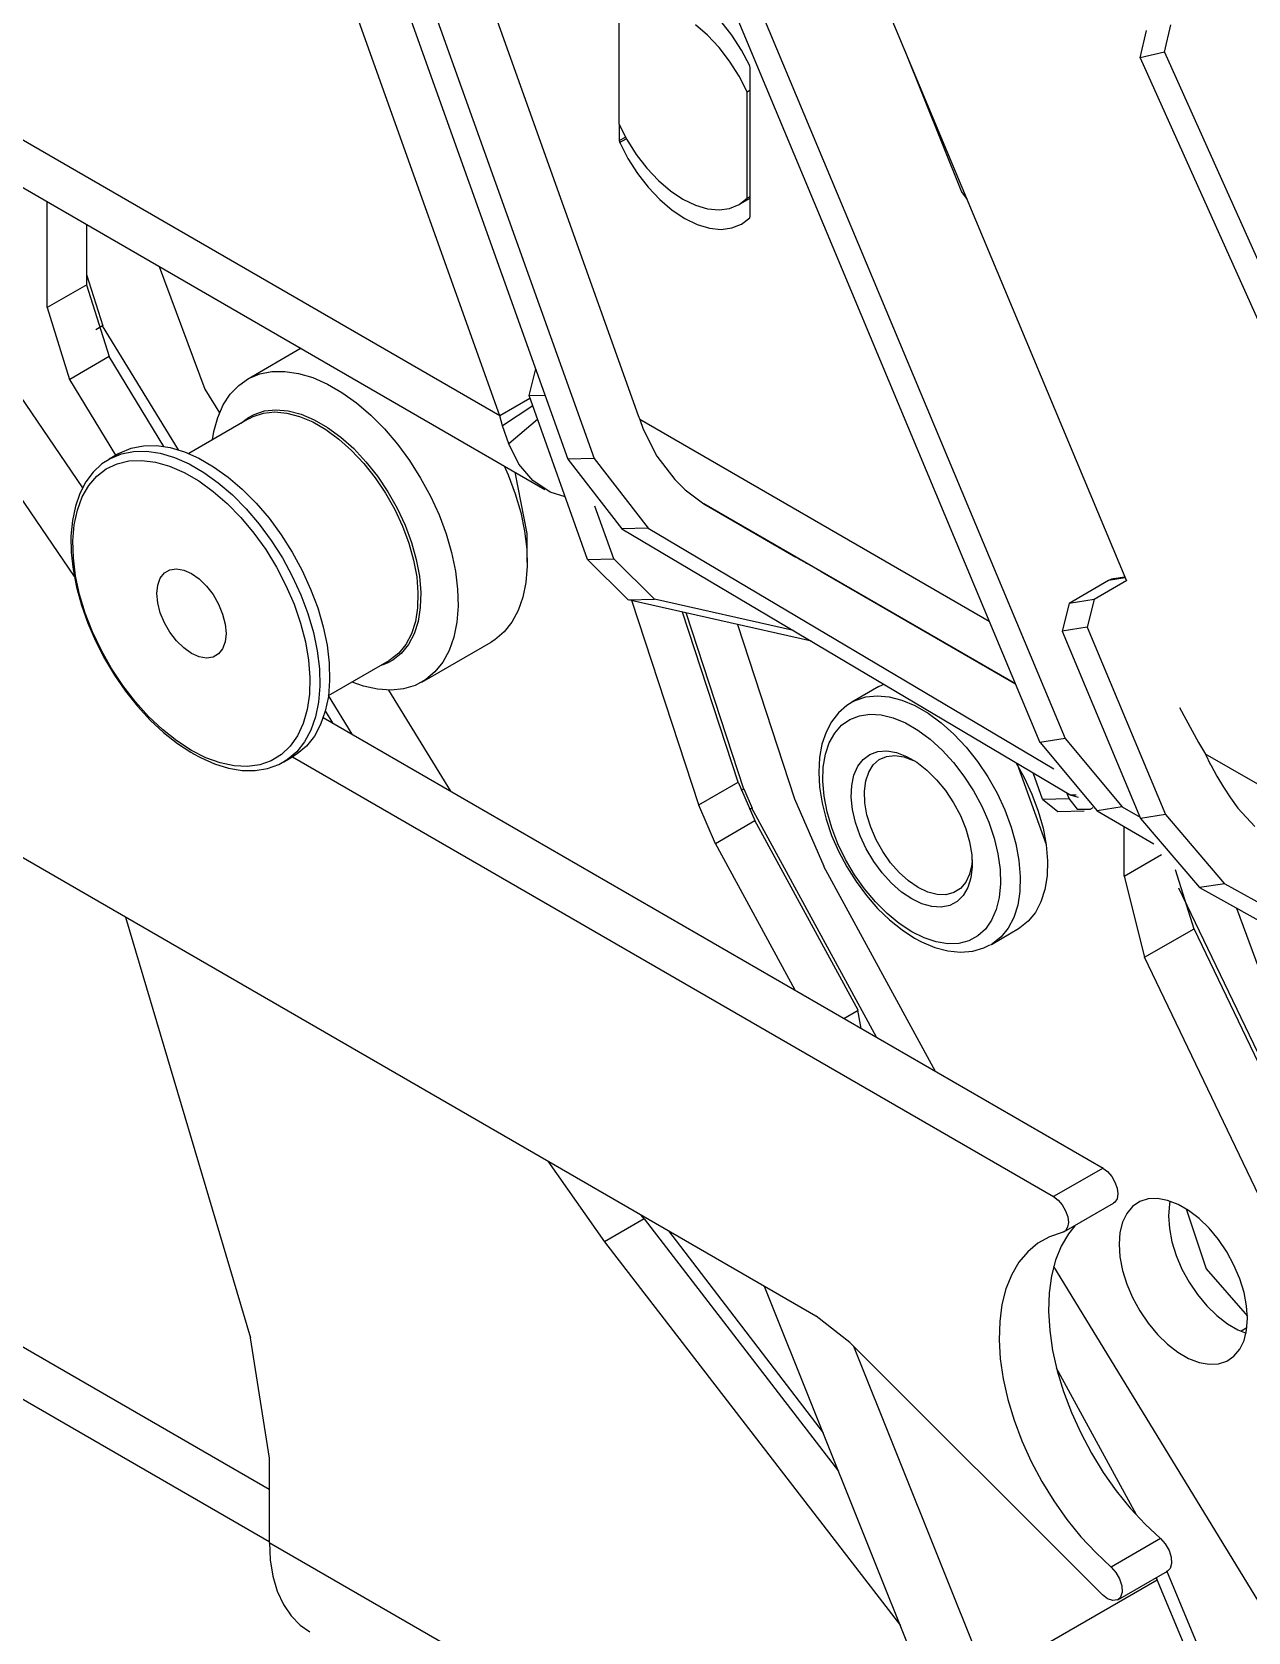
# Model space of a CAD drawing. Extents: x 0 to 258, y 0 to 184.
# Drawn here: x 198.14 to 206.84, y 68.9 to 80.35 of the extents above; entities that cross this region are included whole.
import ezdxf

# ---------------------------------------------------------------- set-up
doc = ezdxf.new("R2010")
doc.units = 0

msp = doc.modelspace()

# ---------------------------------------------------------------- linework, layer by layer
for p, q in [((199.83755, 69.921183), (163.796318, 90.729842)), ((163.510039, 90.522938), (199.83755, 69.548914)), ((199.6153, 83.889313), (201.975381, 77.291936)), ((199.803154, 83.893811), (202.163234, 77.296434)), ((200.329674, 83.615999), (202.478088, 77.604408)), ((202.430463, 82.25419), (205.354105, 75.264436)), ((202.61038, 82.2825), (205.534022, 75.292747)), ((204.036482, 81.049544), (205.97323, 76.422516)), ((201.488548, 77.601762), (200.477841, 80.424863)), ((202.340505, 80.451321), (202.340505, 79.689852)), ((202.974896, 80.324478), (202.88806, 80.398836)), ((203.149626, 80.324867), (203.072712, 80.423762)), ((206.115893, 80.359286), (206.070649, 80.162606)), ((206.289671, 80.399463), (206.244427, 80.202783)), ((203.05734, 80.237173), (202.974896, 80.324478)), ((203.133328, 80.139095), (203.05734, 80.237173)), ((203.218206, 80.217552), (203.149626, 80.324867)), ((203.200982, 80.03269), (203.133328, 80.139095)), ((203.276758, 80.104461), (203.218206, 80.217552)), ((204.38388, 80.220515), (204.792211, 79.20494)), ((206.24575, 80.202878), (206.071125, 80.162661)), ((206.071125, 80.162661), (209.36783, 72.822071)), ((206.24575, 80.202878), (209.542454, 72.862287)), ((201.488548, 77.601762), (197.302845, 80.018199)), ((203.258635, 79.920616), (203.200982, 80.03269)), ((203.280119, 80.090533), (203.276679, 80.10445)), ((203.279775, 79.029452), (203.279775, 80.09043)), ((203.258608, 79.920568), (203.279775, 79.933003)), ((203.258608, 79.159098), (203.258608, 79.920568)), ((202.339367, 79.689735), (202.396994, 79.57766)), ((202.343151, 79.681385), (202.343151, 79.57026)), ((202.343151, 79.57026), (202.38813, 79.59566)), ((202.343151, 79.57026), (202.34659, 79.556343)), ((202.345797, 79.556237), (202.393422, 79.583489)), ((202.346511, 79.556332), (202.405063, 79.443244)), ((202.396994, 79.57766), (202.464647, 79.471256)), ((202.405063, 79.443244), (202.473643, 79.335927)), ((202.464647, 79.471256), (202.540662, 79.373177)), ((197.879636, 79.346687), (201.811339, 77.075507)), ((202.473643, 79.335927), (202.550558, 79.237034)), ((202.540662, 79.373177), (202.62308, 79.285873)), ((202.550558, 79.237034), (202.633901, 79.148999)), ((202.62308, 79.285873), (202.709916, 79.211515)), ((202.709916, 79.211515), (202.798974, 79.15196)), ((198.247406, 78.376726), (198.247406, 79.133963)), ((202.633901, 79.148999), (202.721637, 79.073998)), ((202.798974, 79.15196), (202.888007, 79.108692)), ((202.888007, 79.108692), (202.974843, 79.08279)), ((203.133275, 79.085224), (203.200955, 79.113494)), ((203.197754, 79.112267), (203.279775, 79.159098)), ((203.200955, 79.113494), (203.258582, 79.159013)), ((203.258608, 79.159098), (203.279775, 79.171533)), ((204.793189, 79.204871), (204.832877, 79.149308)), ((202.721637, 79.073998), (202.811595, 79.013879)), ((202.811595, 79.013879), (202.901553, 78.970125)), ((202.974843, 79.08279), (203.057287, 79.074905)), ((203.057287, 79.074905), (203.133275, 79.085224)), ((203.218153, 78.973808), (203.276706, 79.01929)), ((203.276706, 79.019295), (203.280145, 79.029349)), ((198.53051, 78.539974), (198.53051, 78.970715)), ((202.901553, 78.970125), (202.989289, 78.943825)), ((202.989289, 78.943825), (203.072659, 78.935597)), ((203.072659, 78.935597), (203.149573, 78.945677)), ((203.149573, 78.945677), (203.218153, 78.973808)), ((199.049066, 78.671178), (199.376937, 77.791987)), ((198.53051, 78.539974), (198.247406, 78.376726)), ((198.530378, 78.611956), (198.645048, 78.244736)), ((198.530378, 78.54004), (198.690927, 78.025934)), ((198.247538, 78.376758), (198.408087, 77.862652)), ((197.742053, 78.199985), (198.501406, 77.085826)), ((198.644281, 78.244699), (198.596656, 78.216653)), ((199.186676, 77.35914), (198.644281, 78.244699)), ((200.065091, 78.084626), (199.681446, 77.862641)), ((197.387511, 77.995727), (198.440552, 76.452943)), ((198.691905, 78.025889), (198.408802, 77.862641)), ((199.083488, 77.383217), (198.691905, 78.025889)), ((198.73953, 77.319717), (198.408802, 77.862641)), ((199.619322, 77.819533), (199.690018, 77.867946)), ((199.690018, 77.867946), (199.769367, 77.901091)), ((199.769367, 77.901091), (199.856229, 77.9185)), ((199.856229, 77.9185), (199.949389, 77.919823)), ((199.949389, 77.919823), (200.047549, 77.905244)), ((200.047549, 77.905244), (200.149361, 77.874878)), ((200.149361, 77.874878), (200.253342, 77.829145)), ((201.743156, 77.938383), (201.696351, 77.746997)), ((199.377175, 77.791998), (199.480363, 77.6224)), ((199.507721, 77.679817), (199.558283, 77.756528)), ((199.558283, 77.756528), (199.619322, 77.819533)), ((200.253342, 77.829145), (200.358064, 77.768683)), ((200.358064, 77.768683), (200.462045, 77.694343)), ((201.70286, 77.726646), (201.488548, 77.601762)), ((201.697568, 77.747019), (201.811339, 77.749664)), ((202.11561, 76.574387), (201.697568, 77.747019)), ((199.468351, 77.590478), (199.507721, 77.679817)), ((199.687955, 77.589272), (199.728648, 77.611814)), ((199.721133, 77.595944), (199.79527, 77.620736)), ((199.728648, 77.611814), (199.803525, 77.63687)), ((199.79527, 77.620736), (199.876549, 77.629388)), ((199.803525, 77.63687), (199.885625, 77.645628)), ((199.876549, 77.629388), (199.963518, 77.621768)), ((199.885625, 77.645628), (199.97344, 77.637928)), ((199.963518, 77.621768), (200.054614, 77.597982)), ((199.97344, 77.637928), (200.065462, 77.613904)), ((200.065462, 77.613904), (200.160024, 77.574)), ((200.462045, 77.694343), (200.563857, 77.607168)), ((200.563857, 77.607168), (200.662017, 77.508383)), ((201.724027, 77.672406), (201.507069, 77.529267)), ((199.694675, 77.582713), (199.260759, 77.332152)), ((199.440728, 77.489765), (199.468351, 77.590478)), ((199.636837, 77.548729), (199.662237, 77.570928)), ((199.662237, 77.570928), (199.687902, 77.58929)), ((199.695469, 77.582583), (199.721133, 77.595944)), ((200.054614, 77.597982), (200.14825, 77.558471)), ((200.14825, 77.558471), (200.242706, 77.503936)), ((200.160024, 77.574), (200.255432, 77.518919)), ((200.242706, 77.503936), (200.336315, 77.435348)), ((200.255432, 77.518919), (200.349968, 77.449646)), ((200.662017, 77.508383), (200.755177, 77.399372)), ((201.507069, 77.529267), (201.488548, 77.601762)), ((201.552048, 77.402267), (201.507069, 77.529267)), ((201.758422, 77.575833), (201.552048, 77.402267)), ((202.479358, 77.604292), (202.490206, 77.575995)), ((202.491317, 77.576098), (202.51513, 77.507306)), ((204.991627, 76.13121), (202.491317, 77.576098)), ((202.514204, 77.507219), (202.613105, 77.314118)), ((198.850073, 77.370416), (198.936936, 77.387826)), ((198.936936, 77.387826), (199.030095, 77.389149)), ((199.030095, 77.389149), (199.128282, 77.37457)), ((199.430674, 77.429715), (199.440728, 77.489765)), ((200.336315, 77.435348), (200.427411, 77.353933)), ((200.349968, 77.449646), (200.44199, 77.367416)), ((200.755177, 77.399372), (200.842039, 77.28167)), ((201.624835, 77.255675), (201.551677, 77.402227)), ((198.691747, 77.289981), (198.640047, 77.257188)), ((198.690874, 77.291309), (198.700134, 77.296468)), ((198.760697, 77.332152), (198.691905, 77.291142)), ((198.700134, 77.296468), (198.779456, 77.329612)), ((198.748103, 77.25876), (198.833378, 77.279238)), ((198.761464, 77.332062), (198.770725, 77.337275)), ((198.770725, 77.337275), (198.850073, 77.370416)), ((198.779456, 77.329612), (198.866319, 77.347022)), ((198.833378, 77.279238), (198.925426, 77.283181)), ((198.866319, 77.347022), (198.959505, 77.348345)), ((198.925426, 77.283181), (199.022846, 77.270507)), ((198.959505, 77.348345), (199.057665, 77.333766)), ((199.022846, 77.270507), (199.124155, 77.241437)), ((199.057665, 77.333766), (199.15945, 77.3034)), ((199.128282, 77.37457), (199.230067, 77.344204)), ((199.15945, 77.3034), (199.263458, 77.257664)), ((199.230067, 77.344204), (199.334048, 77.298468)), ((199.334048, 77.298468), (199.43877, 77.238008)), ((200.427411, 77.353933), (200.51438, 77.261141)), ((200.44199, 77.367416), (200.529805, 77.273698)), ((200.51438, 77.261141), (200.59566, 77.158634)), ((200.529805, 77.273698), (200.611905, 77.170164)), ((200.842039, 77.28167), (200.921361, 77.156924)), ((201.974375, 77.291917), (202.362016, 76.793215)), ((202.163234, 77.296434), (201.975381, 77.291936)), ((202.162547, 77.296389), (202.550161, 76.797687)), ((202.613105, 77.314118), (202.740502, 77.146743)), ((198.577632, 77.19903), (198.524768, 77.128746)), ((198.545221, 77.102447), (198.602926, 77.169693)), ((198.640047, 77.257188), (198.577632, 77.19903)), ((198.602926, 77.169693), (198.670898, 77.222062)), ((198.670898, 77.222062), (198.748103, 77.25876)), ((199.124155, 77.241437), (199.227845, 77.196403)), ((199.227845, 77.196403), (199.332329, 77.136086)), ((199.263458, 77.257664), (199.36818, 77.197202)), ((199.36818, 77.197202), (199.472161, 77.122862)), ((199.43877, 77.238008), (199.542778, 77.163666)), ((199.542778, 77.163666), (199.644563, 77.076494)), ((200.59566, 77.158634), (200.669769, 77.048234)), ((200.611905, 77.170164), (200.686755, 77.058664)), ((200.921361, 77.156924), (200.992058, 77.02689)), ((201.519451, 77.244917), (201.548079, 77.179245)), ((201.548079, 77.179245), (201.598614, 77.044154)), ((201.684524, 76.759759), (201.59872, 77.199149)), ((201.724953, 77.139025), (201.624835, 77.255675)), ((202.740025, 77.14668), (202.814109, 77.073126)), ((198.481853, 77.046927), (198.449415, 76.954323)), ((198.524768, 77.128746), (198.481853, 77.046927)), ((198.498654, 77.021341), (198.545221, 77.102447)), ((199.332329, 77.136086), (199.435992, 77.061402)), ((199.435992, 77.061402), (199.537328, 76.973484)), ((199.472161, 77.122862), (199.573946, 77.03569)), ((199.573946, 77.03569), (199.672133, 76.936902)), ((199.644563, 77.076494), (199.742723, 76.977706)), ((200.669769, 77.048234), (200.735439, 76.931915)), ((200.686755, 77.058664), (200.753086, 76.941181)), ((201.598614, 77.044154), (201.637984, 76.909367)), ((201.848936, 77.056534), (201.724953, 77.139025)), ((201.955352, 77.022839), (201.848936, 77.056534)), ((202.814109, 77.073126), (202.949046, 76.972849)), ((198.449415, 76.954323), (198.427984, 76.852016)), ((198.441689, 76.822666), (198.463914, 76.927608)), ((198.463914, 76.927608), (198.498654, 77.021341)), ((199.537328, 76.973484), (199.634721, 76.873659)), ((199.672133, 76.936902), (199.765292, 76.827894)), ((199.742723, 76.977706), (199.835883, 76.868698)), ((200.735439, 76.931915), (200.791477, 76.811755)), ((200.753086, 76.941181), (200.809681, 76.819817)), ((200.992058, 77.02689), (201.053097, 76.893389)), ((202.303463, 76.578885), (202.168526, 76.954592)), ((202.949046, 76.972849), (203.607858, 76.591849)), ((205.179481, 75.685123), (202.949046, 76.972849)), ((198.427984, 76.852016), (198.41793, 76.741384)), ((198.432164, 76.70811), (198.441689, 76.822666)), ((199.634721, 76.873659), (199.726769, 76.763447)), ((199.765292, 76.827894), (199.852128, 76.710192)), ((199.835883, 76.868698), (199.922746, 76.750996)), ((200.791477, 76.811755), (200.836853, 76.689893)), ((200.809681, 76.819817), (200.855533, 76.696735)), ((201.053097, 76.893389), (201.103659, 76.758298)), ((201.637984, 76.909367), (201.66558, 76.776779)), ((198.41793, 76.741384), (198.420576, 76.62397)), ((198.435339, 76.585671), (198.432164, 76.70811)), ((199.726769, 76.763447), (199.812044, 76.644514)), ((199.852128, 76.710192), (199.931477, 76.585446)), ((199.922746, 76.750996), (200.002068, 76.62625)), ((200.836853, 76.689893), (200.870799, 76.568505)), ((200.855533, 76.696735), (200.889796, 76.574135)), ((201.103659, 76.758298), (201.143002, 76.623512)), ((201.66558, 76.776779), (201.680926, 76.64825)), ((201.684339, 76.555601), (201.684339, 76.759859)), ((202.549526, 76.797695), (202.361672, 76.793197)), ((202.361672, 76.793197), (205.576355, 74.887141)), ((202.549526, 76.797695), (205.454647, 75.075259)), ((198.420576, 76.62397), (198.43354, 76.501391)), ((198.451479, 76.457211), (198.435339, 76.585671)), ((199.812044, 76.644514), (199.889249, 76.518668)), ((199.931477, 76.585446), (200.002147, 76.455412)), ((200.002068, 76.62625), (200.072764, 76.496216)), ((201.143002, 76.623512), (201.170598, 76.490924)), ((201.680926, 76.64825), (201.684101, 76.525584)), ((202.11561, 76.574387), (202.303463, 76.578885)), ((202.303966, 76.578758), (202.594372, 76.290542)), ((203.608678, 76.591892), (203.620055, 76.585383)), ((203.620055, 76.585383), (203.631167, 76.57898)), ((203.631167, 76.57898), (203.642015, 76.572709)), ((198.43354, 76.501391), (198.457617, 76.375246)), ((199.057639, 76.441005), (199.08714, 76.478168)), ((199.08714, 76.478168), (199.126324, 76.50079)), ((199.126324, 76.50079), (199.173261, 76.507749)), ((199.173261, 76.507749), (199.225569, 76.498674)), ((199.225569, 76.498674), (199.280629, 76.474041)), ((199.280629, 76.474041), (199.335715, 76.435081)), ((199.889249, 76.518668), (199.957194, 76.387811)), ((200.072764, 76.496216), (200.133803, 76.362715)), ((200.870799, 76.568505), (200.89276, 76.44976)), ((200.889796, 76.574135), (200.912021, 76.454203)), ((201.170598, 76.490924), (201.185944, 76.362395)), ((201.684101, 76.525584), (201.674841, 76.410501)), ((202.115795, 76.574286), (202.406201, 76.286068)), ((203.642015, 76.572709), (203.652599, 76.566544)), ((203.652599, 76.566544), (203.663182, 76.560512)), ((203.663182, 76.560512), (203.673501, 76.554585)), ((203.673501, 76.554585), (203.683555, 76.548791)), ((203.683555, 76.548791), (203.693344, 76.543129)), ((203.692524, 76.543166), (203.75867, 76.505331)), ((203.758749, 76.505235), (203.762453, 76.503119)), ((203.762453, 76.503119), (203.766158, 76.501002)), ((203.766158, 76.501002), (203.769862, 76.498885)), ((203.769862, 76.498885), (203.773566, 76.496769)), ((203.773566, 76.496769), (203.77727, 76.494652)), ((203.77727, 76.494652), (203.780974, 76.492535)), ((203.780974, 76.492535), (203.784678, 76.490419)), ((203.784678, 76.490419), (203.788383, 76.488302)), ((203.787774, 76.488133), (205.179481, 75.685123)), ((198.480054, 76.324671), (198.451479, 76.457211)), ((198.457617, 76.375246), (198.492542, 76.247111)), ((199.033032, 76.331158), (199.039382, 76.391168)), ((199.039382, 76.391168), (199.057639, 76.441005)), ((199.335715, 76.435081), (199.388023, 76.383744)), ((199.388023, 76.383744), (199.434934, 76.322604)), ((199.957194, 76.387811), (200.0149, 76.253932)), ((200.002147, 76.455412), (200.063186, 76.321911)), ((200.133803, 76.362715), (200.184365, 76.227624)), ((200.89276, 76.44976), (200.902285, 76.335773)), ((200.912021, 76.454203), (200.921546, 76.339075)), ((201.185944, 76.362395), (201.189119, 76.239729)), ((201.674841, 76.410501), (201.653145, 76.304621)), ((205.84623, 76.423045), (205.563126, 76.259798)), ((205.975875, 76.422781), (205.743042, 76.288108)), ((205.867687, 76.432324), (205.845992, 76.422984)), ((205.965292, 76.441831), (205.84623, 76.423045)), ((205.879329, 76.43497), (205.867687, 76.432324)), ((205.962646, 76.448181), (205.880626, 76.434951)), ((198.520773, 76.190064), (198.480054, 76.324671)), ((198.492542, 76.247111), (198.537839, 76.118574)), ((199.039118, 76.263983), (199.033032, 76.331158)), ((199.057374, 76.193014), (199.039118, 76.263983)), ((199.434934, 76.322604), (199.474119, 76.254731)), ((199.474119, 76.254731), (199.503593, 76.183521)), ((200.0149, 76.253932), (200.061466, 76.119055)), ((200.063186, 76.321911), (200.113748, 76.18682)), ((200.902285, 76.335773), (200.89911, 76.228582)), ((200.921546, 76.339075), (200.918371, 76.230812)), ((201.189119, 76.239729), (201.179859, 76.124649)), ((201.653145, 76.304621), (201.619596, 76.209426)), ((202.406651, 76.285991), (202.594505, 76.290489)), ((203.718982, 75.988865), (202.406651, 76.285991)), ((202.912004, 74.818349), (202.433109, 76.28017)), ((203.589337, 76.065064), (202.594505, 76.290489)), ((205.562967, 76.259734), (205.513887, 76.062302)), ((205.743042, 76.288108), (205.563126, 76.259798)), ((205.741878, 76.288055), (205.692798, 76.090623)), ((198.573002, 76.055431), (198.520773, 76.190064)), ((198.537839, 76.118574), (198.592819, 75.991211)), ((199.086849, 76.121804), (199.057374, 76.193014)), ((199.126033, 76.053928), (199.086849, 76.121804)), ((199.503593, 76.183521), (199.521849, 76.112549)), ((200.061466, 76.119055), (200.09618, 75.985229)), ((200.113748, 76.18682), (200.153118, 76.052034)), ((200.184365, 76.227624), (200.223709, 76.092838)), ((200.883499, 76.130096), (200.855507, 76.042077)), ((200.902496, 76.131342), (200.874239, 76.042443)), ((200.89911, 76.228582), (200.883499, 76.130096)), ((200.918371, 76.230812), (200.902496, 76.131342)), ((201.179859, 76.124649), (201.158163, 76.018768)), ((201.574564, 76.126257), (201.518657, 76.056275)), ((201.619596, 76.209426), (201.574564, 76.126257)), ((203.195108, 74.981597), (202.795588, 76.197885)), ((203.234796, 74.93212), (202.822046, 76.192064)), ((198.635946, 75.922811), (198.573002, 76.055431)), ((199.17297, 75.992788), (199.126033, 76.053928)), ((199.521849, 76.112549), (199.528199, 76.045374)), ((199.528199, 76.045374), (199.521849, 75.985364)), ((200.153118, 76.052034), (200.180714, 75.919446)), ((200.223709, 76.092838), (200.251305, 75.96025)), ((200.855507, 76.042077), (200.81574, 75.966092)), ((200.874239, 76.042443), (200.834075, 75.965698)), ((201.158163, 76.018768), (201.124614, 75.923573)), ((201.518657, 76.056275), (201.452644, 76.000469)), ((203.189816, 76.108721), (203.597274, 74.862535)), ((205.692772, 76.090729), (205.512855, 76.062419)), ((205.512855, 76.062419), (206.073771, 74.722041)), ((205.692772, 76.090729), (206.253688, 74.750351)), ((198.592819, 75.991211), (198.656875, 75.866587)), ((198.70868, 75.794216), (198.635946, 75.922811)), ((199.225278, 75.941451), (199.17297, 75.992788)), ((199.280338, 75.902491), (199.225278, 75.941451)), ((199.335689, 75.877861), (199.280603, 75.902494)), ((199.474119, 75.898367), (199.434907, 75.875745)), ((199.503593, 75.935527), (199.474119, 75.898367)), ((199.521849, 75.985364), (199.503593, 75.935527)), ((200.09618, 75.985229), (200.118405, 75.85448)), ((200.180714, 75.919446), (200.19606, 75.790917)), ((200.251305, 75.96025), (200.266651, 75.831721)), ((200.764913, 75.903497), (200.703927, 75.855411)), ((200.78272, 75.902478), (200.721125, 75.853911)), ((200.81574, 75.966092), (200.764913, 75.903497)), ((200.834075, 75.965698), (200.78272, 75.902478)), ((200.930278, 75.697559), (201.425048, 75.983308)), ((201.124614, 75.923573), (201.079582, 75.840402)), ((201.452644, 76.000469), (201.425471, 75.983351)), ((198.656875, 75.866587), (198.729132, 75.746239)), ((198.790066, 75.671592), (198.70868, 75.794216)), ((199.387997, 75.868786), (199.335689, 75.877861)), ((199.434907, 75.875745), (199.387997, 75.868786)), ((200.118405, 75.85448), (200.12793, 75.728793)), ((200.19606, 75.790917), (200.199235, 75.668251)), ((200.260883, 75.599928), (200.694799, 75.850488)), ((200.266651, 75.831721), (200.269826, 75.709055)), ((200.650269, 75.820865), (200.636776, 75.816658)), ((200.681014, 75.832798), (200.650269, 75.820865)), ((200.721125, 75.853911), (200.68112, 75.832798)), ((200.703927, 75.855411), (200.695725, 75.850464)), ((201.079582, 75.840402), (201.023675, 75.770422)), ((198.729132, 75.746239), (198.808719, 75.631656)), ((198.878886, 75.556803), (198.790066, 75.671592)), ((200.12793, 75.728793), (200.124755, 75.610069)), ((200.199235, 75.668251), (200.189974, 75.553168)), ((200.269826, 75.709055), (200.260565, 75.593974)), ((200.51311, 75.668103), (200.43048, 75.697511)), ((200.613281, 75.645587), (200.51311, 75.668103)), ((200.882547, 75.673765), (200.799283, 75.648444)), ((200.957688, 75.714616), (200.882547, 75.673765)), ((201.023675, 75.770422), (200.957688, 75.714616)), ((204.200524, 75.665015), (204.007378, 75.552832)), ((204.201635, 75.66507), (204.227299, 75.678432)), ((204.227299, 75.678432), (204.236031, 75.682321)), ((198.808719, 75.631656), (198.894682, 75.52427)), ((198.973792, 75.451586), (198.878886, 75.556803)), ((200.124755, 75.610069), (200.108615, 75.500114)), ((200.189974, 75.553168), (200.168279, 75.447287)), ((200.260565, 75.593974), (200.238869, 75.488091)), ((200.430216, 75.323438), (200.260883, 75.600192)), ((200.709113, 75.638998), (200.613281, 75.645587)), ((200.692153, 75.639086), (201.134007, 74.917303)), ((200.799283, 75.648444), (200.709113, 75.638998)), ((204.010553, 75.552461), (203.972453, 75.530289)), ((204.009124, 75.553922), (204.032937, 75.566172)), ((204.032937, 75.566172), (204.107073, 75.590963)), ((204.107073, 75.590963), (204.188326, 75.599615)), ((204.188326, 75.599615), (204.275295, 75.591995)), ((204.275295, 75.591995), (204.366417, 75.568209)), ((204.366417, 75.568209), (204.460027, 75.528696)), ((198.894682, 75.52427), (198.985963, 75.425419)), ((199.073355, 75.357538), (198.973792, 75.451586)), ((200.108615, 75.500114), (200.080014, 75.400585)), ((200.168279, 75.447287), (200.13473, 75.352093)), ((200.238869, 75.488091), (200.20532, 75.392899)), ((200.223841, 75.442501), (205.806542, 72.220409)), ((200.295278, 75.401755), (200.239716, 75.492242)), ((203.912684, 75.477404), (203.862942, 75.413084)), ((203.972453, 75.530289), (203.912684, 75.477404)), ((203.935015, 75.387907), (203.99444, 75.429798)), ((203.99444, 75.429798), (204.062438, 75.456431)), ((204.062438, 75.456431), (204.137738, 75.467279)), ((204.137738, 75.467279), (204.218859, 75.462146)), ((204.218859, 75.462146), (204.304187, 75.441138)), ((204.304187, 75.441138), (204.392135, 75.404644)), ((204.460027, 75.528696), (204.554483, 75.474163)), ((204.554483, 75.474163), (204.648092, 75.405575)), ((206.354467, 75.516377), (206.489643, 75.265172)), ((203.750732, 71.161019), (196.392679, 75.409957)), ((198.985963, 75.425419), (199.081477, 75.336347)), ((199.176039, 75.276081), (199.073355, 75.357538)), ((199.081477, 75.336347), (199.18014, 75.258192)), ((200.080014, 75.400585), (200.039294, 75.313)), ((200.13473, 75.352093), (200.089697, 75.268924)), ((200.20532, 75.392899), (200.160288, 75.309728)), ((203.823334, 75.337832), (203.794362, 75.252107)), ((203.862942, 75.413084), (203.823334, 75.337832)), ((203.846432, 75.261899), (203.885352, 75.331574)), ((203.885352, 75.331574), (203.935015, 75.387907)), ((204.392135, 75.404644), (204.480902, 75.353384)), ((204.480902, 75.353384), (204.568823, 75.288355)), ((204.648092, 75.405575), (204.739188, 75.324161)), ((204.739188, 75.324161), (204.826157, 75.231371)), ((199.280312, 75.20845), (199.176039, 75.276081)), ((199.18014, 75.258192), (199.275443, 75.195174)), ((199.383975, 75.155669), (199.279703, 75.208445)), ((199.987066, 75.238684), (199.924095, 75.178762)), ((200.039294, 75.313), (199.987066, 75.238684)), ((200.089697, 75.268924), (200.033765, 75.198944)), ((200.104382, 75.239748), (200.038395, 75.18394)), ((200.160288, 75.309728), (200.104382, 75.239748)), ((203.794362, 75.252107), (203.776635, 75.156828)), ((203.818995, 75.180233), (203.846432, 75.261899)), ((204.194226, 75.200323), (204.258361, 75.204662)), ((204.258361, 75.204662), (204.327629, 75.192941)), ((204.568823, 75.288355), (204.654178, 75.210821)), ((204.654178, 75.210821), (204.735272, 75.122294)), ((204.826157, 75.231371), (204.907436, 75.128861)), ((205.534022, 75.292747), (205.354105, 75.264436)), ((205.355217, 75.26433), (205.764844, 74.776183)), ((205.534154, 75.292651), (205.943755, 74.804506)), ((206.489166, 75.26523), (206.539437, 75.182416)), ((199.275443, 75.195174), (199.291847, 75.185569)), ((199.290657, 75.185559), (199.344156, 75.156547)), ((199.344156, 75.156547), (199.445464, 75.111857)), ((199.486686, 75.118548), (199.383975, 75.155669)), ((199.445464, 75.111857), (199.545688, 75.081292)), ((199.586222, 75.097646), (199.486686, 75.118548)), ((199.681155, 75.09328), (199.586222, 75.097646)), ((199.769975, 75.105504), (199.681155, 75.09328)), ((199.851361, 75.134145), (199.769975, 75.105504)), ((199.825062, 75.079043), (199.906077, 75.108015)), ((199.924095, 75.178762), (199.851361, 75.134145)), ((199.906077, 75.108015), (199.958306, 75.138675)), ((199.940737, 75.126059), (200.012175, 75.16707)), ((199.956612, 75.136643), (199.940737, 75.126059)), ((199.967778, 75.143136), (199.957723, 75.136442)), ((200.033765, 75.198944), (199.967778, 75.143136)), ((200.004237, 75.162307), (205.452001, 72.016415)), ((200.038395, 75.18394), (200.011222, 75.166821)), ((203.776635, 75.156828), (203.770814, 75.053558)), ((203.800474, 74.987497), (203.803649, 75.088168)), ((203.803649, 75.088168), (203.818995, 75.180233)), ((204.022644, 75.031482), (204.050029, 75.094378)), ((204.050029, 75.094378), (204.088552, 75.144371)), ((204.088552, 75.144371), (204.137077, 75.180029)), ((204.12861, 75.053238), (204.161418, 75.104673)), ((204.137077, 75.180029), (204.194226, 75.200323)), ((204.161418, 75.104673), (204.204572, 75.142236)), ((204.204572, 75.142236), (204.256668, 75.164726)), ((204.256668, 75.164726), (204.316093, 75.171419)), ((204.316093, 75.171419), (204.380863, 75.162106)), ((204.327629, 75.192941), (204.400046, 75.165474)), ((204.380863, 75.162106), (204.448967, 75.13705)), ((204.400046, 75.165474), (204.473494, 75.123064)), ((204.448967, 75.13705), (204.460609, 75.131256)), ((204.473494, 75.123064), (204.54591, 75.066928)), ((204.735272, 75.122294), (204.810573, 75.024494)), ((204.907436, 75.128861), (204.981573, 75.018461)), ((205.181386, 75.121868), (205.241605, 75.014432)), ((205.401228, 74.532528), (205.192234, 75.115426)), ((206.539437, 75.182416), (206.576479, 75.106216)), ((208.925976, 73.805261), (206.539437, 75.182416)), ((206.57767, 75.106097), (206.621432, 75.024867)), ((199.545688, 75.081292), (199.643346, 75.06547)), ((199.643346, 75.06547), (199.737008, 75.064676)), ((199.737008, 75.064676), (199.825062, 75.079043)), ((202.912004, 74.818349), (203.195108, 74.981597)), ((203.193838, 74.98151), (203.31335, 74.705947)), ((203.770814, 75.053558), (203.7769, 74.944278)), ((203.809734, 74.880177), (203.800474, 74.987497)), ((204.007034, 74.957494), (204.022644, 75.031482)), ((204.097918, 74.915766), (204.107179, 74.989587)), ((204.107179, 74.989587), (204.12861, 75.053238)), ((204.54591, 75.066928), (204.615152, 74.998679)), ((204.615152, 74.998679), (204.679286, 74.920285)), ((204.810573, 75.024494), (204.87857, 74.919325)), ((204.981573, 75.018461), (205.047216, 74.902145)), ((205.241605, 75.014432), (205.297617, 74.894269)), ((205.372626, 74.85936), (205.30648, 75.047743)), ((206.621432, 75.024867), (206.668157, 74.9451)), ((203.234796, 74.93212), (203.213629, 74.921272)), ((203.233711, 74.932247), (203.293454, 74.794465)), ((203.597751, 74.862469), (203.806903, 74.380234)), ((203.7769, 74.944278), (203.794627, 74.831092)), ((203.831166, 74.768298), (203.809734, 74.880177)), ((204.003859, 74.874547), (204.007034, 74.957494)), ((204.013119, 74.78502), (204.003859, 74.874547)), ((204.101093, 74.834148), (204.097918, 74.915766)), ((204.679286, 74.920285), (204.736436, 74.833997)), ((204.87857, 74.919325), (204.937996, 74.808835)), ((205.047216, 74.902145), (205.103254, 74.781982)), ((205.297617, 74.894269), (205.343019, 74.772407)), ((205.372626, 74.85936), (205.563126, 74.863858)), ((205.373817, 74.859333), (205.48346, 74.770608)), ((205.563126, 74.863858), (205.547251, 74.904868)), ((205.561988, 74.863807), (205.621137, 74.788324)), ((205.613397, 74.888199), (205.576355, 74.887141)), ((205.577202, 74.887223), (205.62869, 74.873306)), ((205.629272, 74.873383), (205.629272, 74.873383)), ((206.668157, 74.9451), (206.718269, 74.867892)), ((206.718269, 74.867892), (206.772164, 74.794405)), ((202.910999, 74.818228), (203.030511, 74.542664)), ((203.293004, 74.794537), (203.274483, 74.78316)), ((204.184649, 73.156239), (203.293004, 74.794537)), ((203.794627, 74.831092), (203.823599, 74.715905)), ((203.864424, 74.654038), (203.831166, 74.768298)), ((204.034551, 74.691492), (204.013119, 74.78502)), ((204.116439, 74.747351), (204.101093, 74.834148)), ((204.143638, 74.658173), (204.116439, 74.747351)), ((204.736436, 74.833997), (204.784961, 74.7423)), ((204.937996, 74.808835), (204.987632, 74.695175)), ((205.103254, 74.781982), (205.14863, 74.660121)), ((205.343019, 74.772407), (205.376965, 74.651022)), ((205.483751, 74.770724), (205.671605, 74.774958)), ((205.621137, 74.788324), (205.717034, 74.788123)), ((205.732459, 74.796654), (205.716584, 74.788187)), ((205.944126, 74.804591), (205.764209, 74.776281)), ((205.764209, 74.776281), (206.169021, 74.540802)), ((205.944126, 74.804591), (206.071125, 74.730508)), ((206.253688, 74.750351), (206.073771, 74.722041)), ((206.253582, 74.75032), (206.676253, 74.254748)), ((206.772164, 74.794405), (206.892073, 74.663637)), ((203.031067, 74.542654), (203.314171, 74.705902)), ((204.052357, 73.349914), (203.314171, 74.705902)), ((203.823599, 74.715905), (203.863207, 74.600471)), ((203.908821, 74.539619), (203.864424, 74.654038)), ((204.067624, 74.596655), (204.034551, 74.691492)), ((204.181738, 74.569475), (204.143638, 74.658173)), ((204.784961, 74.7423), (204.823484, 74.647834)), ((204.823484, 74.647834), (204.850869, 74.553311)), ((204.987632, 74.695175), (205.026552, 74.580558)), ((205.14863, 74.660121), (205.182576, 74.538733)), ((205.376965, 74.651022), (205.398926, 74.532274)), ((205.957355, 74.309556), (205.957355, 74.664627)), ((206.074644, 74.721996), (206.497342, 74.226427)), ((203.602566, 73.492788), (203.031067, 74.542654)), ((203.863207, 74.600471), (203.912737, 74.486499)), ((203.963484, 74.427272), (203.908821, 74.539619)), ((204.111306, 74.503236), (204.067624, 74.596655)), ((204.229575, 74.484107), (204.181738, 74.569475)), ((204.850869, 74.553311), (204.866214, 74.461453)), ((205.026552, 74.580558), (205.053989, 74.467211)), ((205.182576, 74.538733), (205.204537, 74.419988)), ((205.398926, 74.532274), (205.408451, 74.418289)), ((203.912737, 74.486499), (203.971342, 74.375668)), ((204.027328, 74.319179), (203.963484, 74.427272)), ((204.164329, 74.413924), (204.111306, 74.503236)), ((204.225183, 74.331284), (204.164329, 74.413924)), ((204.285561, 74.404817), (204.229575, 74.484107)), ((204.347896, 74.334152), (204.285561, 74.404817)), ((204.86886, 74.424293), (204.86595, 74.392479)), ((204.866214, 74.461453), (204.869389, 74.374903)), ((205.053989, 74.467211), (205.069335, 74.357345)), ((205.204537, 74.419988), (205.214062, 74.306)), ((205.408451, 74.418289), (205.405276, 74.311096)), ((205.957355, 74.309556), (206.224584, 74.464073)), ((203.806295, 74.3802), (204.605336, 72.913616)), ((203.971342, 74.375668), (204.038175, 74.269617)), ((204.099162, 74.217447), (204.027328, 74.319179)), ((204.292122, 74.257698), (204.225183, 74.331284)), ((204.414598, 74.27438), (204.347896, 74.334152)), ((204.850604, 74.323465), (204.823405, 74.265688)), ((204.860129, 74.296152), (204.838698, 74.227464)), ((204.86595, 74.392479), (204.850604, 74.323465)), ((204.869389, 74.374903), (204.860129, 74.296152)), ((205.069335, 74.357345), (205.07251, 74.253094)), ((205.214062, 74.306), (205.210887, 74.19881)), ((205.405276, 74.311096), (205.389665, 74.212613)), ((205.95672, 74.309429), (206.102822, 73.728)), ((206.322373, 74.355983), (206.456358, 73.932102)), ((204.038175, 74.269617), (204.112259, 74.169946)), ((204.177558, 74.124054), (204.099162, 74.217447)), ((204.363216, 74.19528), (204.292122, 74.257698)), ((204.436399, 74.145827), (204.363216, 74.19528)), ((204.483522, 74.227424), (204.414598, 74.27438)), ((204.552419, 74.19478), (204.483495, 74.227408)), ((204.61912, 74.177529), (204.552419, 74.19478)), ((204.681483, 74.176206), (204.61912, 74.177529)), ((204.737468, 74.190864), (204.681483, 74.176206)), ((204.785278, 74.221011), (204.737468, 74.190864)), ((204.805625, 74.170814), (204.761916, 74.127833)), ((204.823405, 74.265688), (204.785278, 74.221011)), ((204.838698, 74.227464), (204.805625, 74.170814)), ((205.07251, 74.253094), (205.063249, 74.15649)), ((205.210887, 74.19881), (205.195276, 74.100324)), ((205.389665, 74.212613), (205.361673, 74.124592)), ((209.341371, 67.992637), (206.348938, 74.221979)), ((206.67702, 74.254788), (206.497104, 74.226477)), ((206.497104, 74.226477), (208.293623, 73.227412)), ((206.67702, 74.254788), (208.473539, 73.255987)), ((204.112259, 74.169946), (204.19248, 74.078176)), ((204.260981, 74.040822), (204.177558, 74.124054)), ((204.19248, 74.078176), (204.277835, 73.995721)), ((204.510006, 74.110764), (204.436796, 74.145827)), ((204.5811, 74.091106), (204.510006, 74.110764)), ((204.648039, 74.087402), (204.5811, 74.091106)), ((204.708893, 74.099758), (204.648039, 74.087402)), ((204.761916, 74.127833), (204.708893, 74.099758)), ((205.041818, 74.069413), (205.00856, 73.993557)), ((205.063249, 74.15649), (205.041818, 74.069413)), ((205.195276, 74.100324), (205.167283, 74.012305)), ((205.361673, 74.124592), (205.321906, 74.048609)), ((206.761369, 74.079578), (206.920569, 73.648067)), ((198.808322, 74.014282), (199.702613, 71.004915)), ((204.347817, 73.969366), (204.260981, 74.040822)), ((204.277835, 73.995721), (204.367184, 73.923911)), ((204.436399, 73.911078), (204.347817, 73.969366)), ((205.00856, 73.993557), (204.964163, 73.930401)), ((205.167283, 74.012305), (205.127517, 73.93632)), ((205.271079, 73.986014), (205.210093, 73.937928)), ((205.321906, 74.048609), (205.271079, 73.986014)), ((204.367184, 73.923911), (204.457222, 73.865287)), ((204.525114, 73.867078), (204.436558, 73.91106)), ((204.457116, 73.865298), (204.506831, 73.838588)), ((204.506831, 73.838588), (204.601155, 73.798937)), ((204.611977, 73.838252), (204.525114, 73.867078)), ((204.6954, 73.825155), (204.611977, 73.838252)), ((204.773796, 73.828039), (204.6954, 73.825155)), ((204.84563, 73.846824), (204.773796, 73.828039)), ((204.9095, 73.88117), (204.84563, 73.846824)), ((204.964163, 73.930401), (204.9095, 73.88117)), ((205.007502, 73.820607), (205.200647, 73.933055)), ((205.07669, 73.873727), (205.015677, 73.825639)), ((205.127517, 73.93632), (205.07669, 73.873727)), ((205.210093, 73.937928), (205.201891, 73.932981)), ((206.102875, 73.728003), (206.457417, 73.931996)), ((209.732954, 67.110253), (206.457417, 73.931996)), ((204.601155, 73.798937), (204.695267, 73.774146)), ((204.695267, 73.774146), (204.786998, 73.765203)), ((204.786998, 73.765203), (204.87402, 73.7724)), ((204.87402, 73.7724), (204.954082, 73.795127)), ((204.954082, 73.795127), (204.996469, 73.817035)), ((205.007502, 73.820607), (204.999564, 73.816109)), ((205.015677, 73.825639), (205.007475, 73.820691)), ((209.378413, 66.905995), (206.102875, 73.728003)), ((203.951816, 73.291441), (204.052357, 73.349914)), ((204.075111, 73.21962), (204.051299, 73.349787)), ((201.830548, 72.270071), (202.238244, 71.692859)), ((205.806542, 72.220409), (205.452001, 72.016415)), ((205.805616, 72.22052), (205.838583, 72.195411)), ((205.838583, 72.195411), (205.868296, 72.160653)), ((205.868296, 72.160653), (205.891844, 72.11969)), ((205.891844, 72.11969), (205.906925, 72.076582)), ((205.452054, 72.016418), (205.485048, 71.991309)), ((205.906396, 72.000808), (205.890786, 71.975646)), ((205.911952, 72.0356), (205.906396, 72.000808)), ((205.906925, 72.076582), (205.911952, 72.0356)), ((206.129519, 71.999382), (206.069617, 71.98012)), ((206.196273, 72.002556), (206.129519, 71.999382)), ((206.268081, 71.989565), (206.196273, 72.002556)), ((202.520422, 71.856078), (202.499255, 71.883595)), ((205.485048, 71.991309), (205.514734, 71.956551)), ((205.514734, 71.956551), (205.538282, 71.915588)), ((205.526084, 71.764003), (205.880626, 71.968261)), ((205.538282, 71.915588), (205.553098, 71.87248)), ((205.890786, 71.975646), (205.880731, 71.968132)), ((205.976669, 71.8959), (205.946189, 71.833231)), ((206.018209, 71.945311), (205.976669, 71.8959)), ((206.069617, 71.98012), (206.018209, 71.945311)), ((206.342958, 71.960763), (206.268081, 71.989565)), ((206.280966, 71.96312), (206.274616, 71.879383)), ((206.284935, 71.984366), (206.280966, 71.96312)), ((206.418867, 71.916937), (206.342958, 71.960763)), ((206.40241, 71.927661), (206.544114, 71.500268)), ((206.493744, 71.85928), (206.418867, 71.916937)), ((202.520422, 71.856078), (202.237318, 71.69283)), ((202.520422, 71.856078), (203.912128, 70.051887)), ((202.695046, 71.770882), (203.803649, 70.326788)), ((205.536959, 71.771544), (205.512882, 71.758526)), ((205.552569, 71.796706), (205.536959, 71.771544)), ((205.558125, 71.831498), (205.552569, 71.796706)), ((205.553098, 71.87248), (205.558125, 71.831498)), ((205.603501, 71.80817), (205.557808, 71.75111)), ((205.946189, 71.833231), (205.927404, 71.759018)), ((206.274616, 71.879383), (206.280966, 71.788406)), ((206.280966, 71.788406), (206.299487, 71.692674)), ((206.565525, 71.789366), (206.493744, 71.85928)), ((206.632306, 71.709102), (206.565525, 71.789366)), ((202.237318, 71.69283), (204.356628, 68.949105)), ((205.340241, 71.682845), (205.26719, 71.622113)), ((205.4225, 71.728496), (205.340241, 71.682845)), ((205.51304, 71.758521), (205.4225, 71.728496)), ((205.505711, 71.662522), (205.465072, 71.561499)), ((205.557808, 71.75111), (205.505711, 71.662522)), ((205.927404, 71.759018), (205.921054, 71.675281)), ((205.921054, 71.675281), (205.927404, 71.584304)), ((206.299487, 71.692674), (206.329967, 71.594797)), ((206.692207, 71.620679), (206.632306, 71.709102)), ((205.204272, 71.547008), (205.152176, 71.45842)), ((205.26719, 71.622113), (205.204272, 71.547008)), ((205.465072, 71.561499), (205.436364, 71.449231)), ((205.927404, 71.584304), (205.945925, 71.488572)), ((206.329967, 71.594797), (206.37148, 71.497444)), ((206.743616, 71.526506), (206.692207, 71.620679)), ((205.152176, 71.45842), (205.111509, 71.357397)), ((205.436364, 71.449231), (205.41996, 71.327042)), ((205.452001, 71.517147), (206.991874, 68.99964)), ((205.945925, 71.488572), (205.976405, 71.390695)), ((206.37148, 71.497444), (206.422888, 71.403271)), ((206.544114, 71.500268), (206.840268, 71.161095)), ((206.785129, 71.429152), (206.743616, 71.526506)), ((206.815609, 71.331275), (206.785129, 71.429152)), ((204.578877, 68.392951), (203.382962, 71.373479)), ((205.111509, 71.357397), (205.082802, 71.245129)), ((205.41996, 71.327042), (205.415991, 71.196375)), ((205.976405, 71.390695), (206.017944, 71.293342)), ((206.422888, 71.403271), (206.48279, 71.314844)), ((206.48279, 71.314844), (206.549544, 71.234581)), ((206.83413, 71.235541), (206.815609, 71.331275)), ((205.082802, 71.245129), (205.066398, 71.12294)), ((205.415991, 71.196375), (205.424458, 71.058768)), ((206.017944, 71.293342), (206.069353, 71.199166)), ((206.069353, 71.199166), (206.129254, 71.110742)), ((206.549544, 71.234581), (206.621352, 71.164667)), ((206.84048, 71.144567), (206.83413, 71.235541)), ((203.993461, 70.97208), (203.751606, 71.16095)), ((205.066398, 71.12294), (205.062429, 70.992273)), ((206.129254, 71.110742), (206.196009, 71.030479)), ((206.621352, 71.164667), (206.696229, 71.107012)), ((206.696229, 71.107012), (206.772138, 71.063184)), ((206.83413, 71.060829), (206.84048, 71.144567)), ((199.838211, 70.146046), (199.703671, 71.004904)), ((205.801251, 69.168444), (203.994149, 70.972106)), ((205.062429, 70.992273), (205.070896, 70.854668)), ((205.424458, 71.058768), (205.44536, 70.915851)), ((206.196009, 71.030479), (206.26779, 70.960565)), ((206.772138, 71.063184), (206.830135, 71.039583)), ((206.784864, 70.923947), (206.815344, 70.986613)), ((206.83577, 71.076352), (206.796083, 71.052804)), ((206.815344, 70.986613), (206.83413, 71.060829)), ((204.97046, 68.580805), (204.023253, 70.943267)), ((205.070896, 70.854668), (205.091798, 70.711749)), ((205.44536, 70.915851), (205.478459, 70.769303)), ((206.26779, 70.960565), (206.342667, 70.90291)), ((206.342667, 70.90291), (206.418576, 70.859082)), ((206.418576, 70.859082), (206.493453, 70.830282)), ((206.691916, 70.839727), (206.743351, 70.874533)), ((206.743351, 70.874533), (206.784864, 70.923947)), ((206.044667, 69.739149), (205.473168, 70.788221)), ((205.478459, 70.769303), (205.523359, 70.620862)), ((206.493453, 70.830282), (206.565261, 70.817291)), ((206.565261, 70.817291), (206.632015, 70.820466)), ((206.632015, 70.820466), (206.691916, 70.839727)), ((205.091798, 70.711749), (205.124924, 70.565201)), ((205.124924, 70.565201), (205.169797, 70.41676)), ((205.523359, 70.620862), (205.579477, 70.472269)), ((205.169797, 70.41676), (205.225941, 70.268167)), ((205.579477, 70.472269), (205.646205, 70.325285)), ((205.646205, 70.325285), (205.722696, 70.181643)), ((205.225941, 70.268167), (205.292643, 70.121184)), ((205.722696, 70.181643), (205.808103, 70.043039)), ((199.83755, 70.146078), (199.83755, 69.542564)), ((205.292643, 70.121184), (205.36916, 69.977541)), ((205.36916, 69.977541), (205.454541, 69.838937)), ((205.808103, 70.043039), (205.901395, 69.911102)), ((205.454541, 69.838937), (205.547833, 69.707)), ((205.901395, 69.911102), (206.001461, 69.787396)), ((205.547833, 69.707), (205.647898, 69.583294)), ((206.001461, 69.787396), (206.107109, 69.673377)), ((206.107109, 69.673377), (206.217149, 69.57039)), ((199.83755, 69.542564), (203.621087, 67.358432)), ((199.838185, 69.542498), (199.844535, 69.416766)), ((205.647898, 69.583294), (205.753573, 69.469275)), ((206.216646, 69.570346), (205.864751, 69.366352)), ((206.217202, 69.57039), (206.251809, 69.532224)), ((206.251809, 69.532224), (206.278638, 69.485623)), ((206.278638, 69.485623), (206.294248, 69.436578)), ((199.844535, 69.416766), (199.863585, 69.299997)), ((205.753573, 69.469275), (205.863586, 69.366289)), ((205.863639, 69.366289), (205.898247, 69.328122)), ((206.296894, 69.391387), (206.285782, 69.355859)), ((206.294248, 69.436578), (206.296894, 69.391387)), ((199.863585, 69.299997), (199.894991, 69.193693)), ((204.973106, 68.57128), (206.192834, 69.275865)), ((205.898247, 69.328122), (205.925076, 69.281521)), ((205.912376, 69.132461), (206.266917, 69.336719)), ((205.925076, 69.281521), (205.940686, 69.232476)), ((206.184896, 69.290152), (206.192834, 69.275865)), ((206.492988, 68.560087), (206.193495, 69.275814)), ((206.52869, 68.702338), (206.262472, 69.338542)), ((206.285782, 69.355859), (206.266732, 69.336676)), ((199.894991, 69.193693), (199.938409, 69.099221)), ((205.839245, 69.139295), (205.801753, 69.168314)), ((205.876577, 69.126119), (205.839245, 69.139295)), ((205.932219, 69.151757), (205.908936, 69.130458)), ((205.943332, 69.187285), (205.932219, 69.151757)), ((205.940686, 69.232476), (205.943332, 69.187285)), ((199.938409, 69.099221), (199.993231, 69.017796)), ((205.908936, 69.130458), (205.876577, 69.126119)), ((199.993231, 69.017796), (200.058821, 68.950462)), ((200.058821, 68.950462), (200.128194, 68.901548))]:
    msp.add_line(p, q)

doc.saveas('drawing.dxf')
